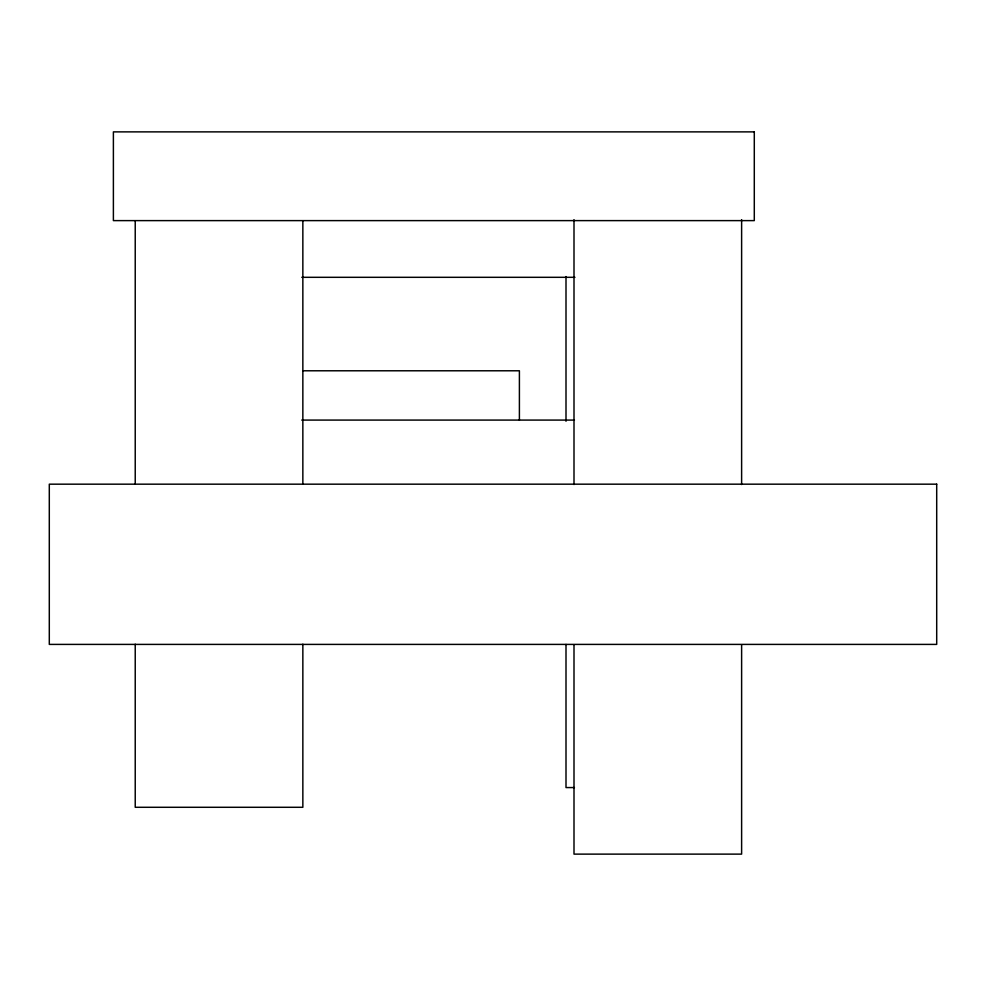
<?xml version="1.0" encoding="UTF-8"?>
<svg xmlns="http://www.w3.org/2000/svg" width="986" height="986" viewBox="0 0 986 986"><rect width="100%" height="100%" fill="white"/><g stroke="black" fill="none" stroke-linecap="round" stroke-linejoin="round"><path stroke-width="1.48" d="M301.79 277.312L574.949 277.312M302.764 370.785L519.4 370.785L519.4 420.085M301.741 420.085L574.431 420.085M574.431 787.567L566.001 787.567L566.001 644.425M741.62 219.656L741.62 484.533M741.62 644.684L741.62 854.122L574 854.122L574 644.684M574 219.656L574 484.533M566.001 276.561L566.001 421.244M302.85 221.111L302.85 484.2M302.85 644.191L302.85 807.287L135.23 807.287L135.23 644.191M135.23 221.111L135.23 484.2M754.29 131.877L113.39 131.877L113.39 220.617L754.29 220.617L754.29 131.877M936.7 484.175L49.3 484.175L49.3 644.4L936.7 644.4L936.7 484.175"/></g></svg>
